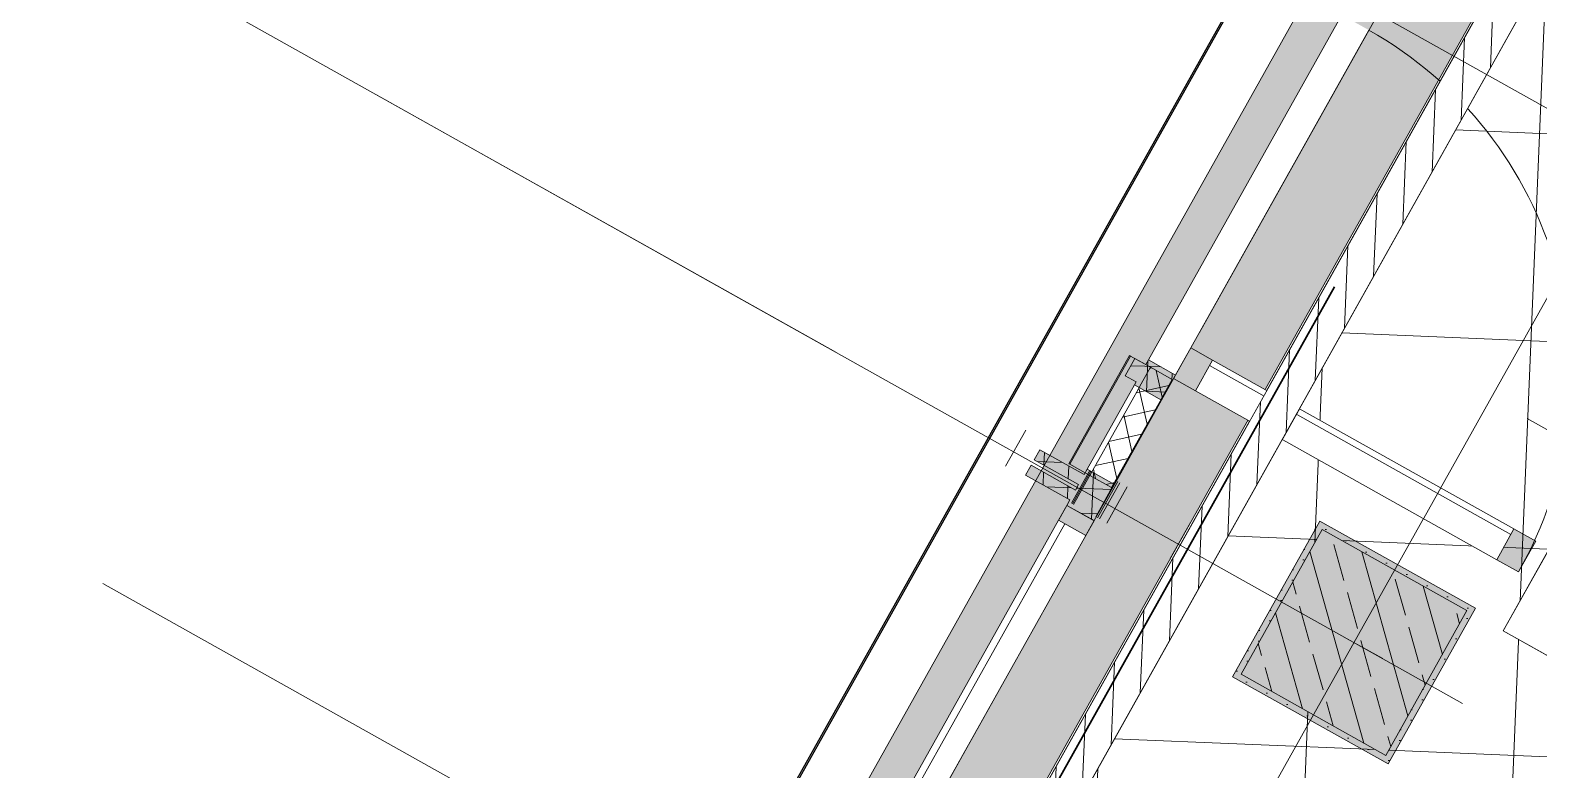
# Model space of a CAD drawing. Header units: metres. Extents: x -27.1 to 50.1, y 105.7 to 163.4.
# Drawn here: x -12.171 to -8.535, y 141.448 to 143.231 of the extents above; entities that cross this region are included whole.
import ezdxf

# ---------------------------------------------------------------- set-up
doc = ezdxf.new("R2010")
doc.units = ezdxf.units.M
doc.header["$MEASUREMENT"] = 0
for name, pattern in [('Achse', [0.0023, 0.0015, -0.0008]), ('Punktlinie', [0.0035, 0, -0.0035]), ('Strichlinie_ eng', [0.0023, 0.0015, -0.0008]), ('Strichpunktlinie', [0.006703, 0.003528, -0.001764, 0, -0.001411]), ('Wipeout_Contour', [1, 0, -1])]:
    doc.linetypes.add(name, pattern=pattern)
for name, color, linetype in [('00  Raster', 7, 'Continuous'), ('00  Raster Ausbau', 7, 'Continuous'), ('10  Fassade', 7, 'Continuous'), ('10  Fassade_Deckschraffur', 7, 'Continuous'), ('10  Fassade_Schnittschraffur', 7, 'Continuous'), ('10  Stützen', 7, 'Continuous'), ('10  Stützen_Schnittschraffur', 7, 'Continuous'), ('10  Wand Massiv_Deckschraffur', 7, 'Continuous'), ('10  Wand Massiv_Fenster', 7, 'Continuous'), ('20  Deckensegel', 7, 'Continuous'), ('Neubau_20  Decke Abhangdecke', 7, 'Continuous'), ('Neubau_20  Decke Abhangdecke_Deckschraffur', 7, 'Continuous'), ('Neubau_20  Deckenspiegel + Einbauten', 7, 'Continuous')]:
    doc.layers.add(name, color=color, linetype=linetype)
pattern_1 = [(87.605446, (0, 0), (-0.059947608, 0.002506841), []), (177.605446, (0, 0), (0.002506841, 0.059947608), [])]

msp = doc.modelspace()

# ---------------------------------------------------------------- wipeouts: each hides what was drawn before it
at = {"color": 254, "linetype": 'Wipeout_Contour', "lineweight": 0, "ltscale": 578.896248}
msp.add_wipeout([(1.5068, 161.8649), (-18.3925, 126.3498), (-18.2219, 126.2542), (1.6769, 161.7686)], dxfattribs=at).dxf.layer = '10  Fassade_Deckschraffur'

# ---------------------------------------------------------------- next in the draw order: wipeouts: each hides what was drawn before it
at = {"color": 254, "linetype": 'Wipeout_Contour', "lineweight": 0, "ltscale": 579.750368}
msp.add_wipeout([(1.2236, 162.0253), (-18.6764, 126.5088), (-18.6188, 126.4766), (1.2811, 161.9927)], dxfattribs=at).dxf.layer = '10  Fassade_Deckschraffur'

# ---------------------------------------------------------------- next in the draw order: wipeouts: each hides what was drawn before it
at = {"color": 254, "linetype": 'Wipeout_Contour', "lineweight": 0, "ltscale": 579.478915}
msp.add_wipeout([(-18.4602, 126.3877), (1.4393, 161.9032), (1.2811, 161.9927), (-18.6188, 126.4766)], dxfattribs=at).dxf.layer = '10  Fassade_Deckschraffur'

# ---------------------------------------------------------------- next in the draw order: wipeouts: each hides what was drawn before it
at = {"color": 254, "linetype": 'Wipeout_Contour', "lineweight": 0, "ltscale": 579.276268}
msp.add_wipeout([(1.4393, 161.9032), (-18.4602, 126.3877), (-18.4575, 126.3862), (1.4419, 161.9017)], dxfattribs=at).dxf.layer = '10  Fassade_Deckschraffur'

# ---------------------------------------------------------------- next in the draw order: wipeouts: each hides what was drawn before it
at = {"color": 254, "linetype": 'Wipeout_Contour', "lineweight": 0, "ltscale": 579.199344}
msp.add_wipeout([(1.4446, 161.9001), (-18.4548, 126.3847), (-18.4016, 126.3549), (1.4977, 161.8701)], dxfattribs=at).dxf.layer = '10  Fassade_Deckschraffur'

# ---------------------------------------------------------------- next in the draw order: wipeouts: each hides what was drawn before it
at = {"color": 254, "linetype": 'Wipeout_Contour', "lineweight": 0, "ltscale": 579.127053}
msp.add_wipeout([(-18.3972, 126.3524), (1.5021, 161.8676), (1.4977, 161.8701), (-18.4016, 126.3549)], dxfattribs=at).dxf.layer = '10  Fassade_Deckschraffur'

# ---------------------------------------------------------------- next in the draw order: wipeouts: each hides what was drawn before it
at = {"color": 254, "linetype": 'Wipeout_Contour', "lineweight": 0, "ltscale": 579.115674}
msp.add_wipeout([(1.5021, 161.8676), (-18.3972, 126.3524), (-18.3925, 126.3498), (1.5068, 161.8649)], dxfattribs=at).dxf.layer = '10  Fassade_Deckschraffur'

# ---------------------------------------------------------------- next in the draw order: hatches: boundary and pattern name
at = {"layer": '10  Wand Massiv_Deckschraffur', "linetype": 'Continuous', "lineweight": 0, "true_color": 0xffffff}
msp.add_hatch(color=7, dxfattribs=at).paths.add_polyline_path([(-18.2218, 126.2542), (1.677, 161.7686), (1.3506, 161.9533), (-18.549, 126.4375)])
at = {"layer": 'Neubau_20  Decke Abhangdecke_Deckschraffur', "linetype": 'Continuous', "lineweight": 18, "true_color": 0xdcff15}
h = msp.add_hatch(dxfattribs=at)
h.set_pattern_fill('Bauliche_Anlagen__geplan_55', color=60, style=0, pattern_type=2)
h.set_pattern_definition([(87.60545, (0, 0), (-0.4995634, 0.0208903), []), (177.60545, (0, 0), (0.0208903, 0.4995634), [])])
h.paths.add_polyline_path([(-11.9299, 137.2893), (-11.9483, 137.2566), (-11.7956, 137.1711), (-11.7773, 137.2038), (-11.7027, 137.3368), (-11.3276, 137.1266), (-11.4021, 136.9936), (-6.2943, 134.1316), (-6.2197, 134.2647), (-5.8446, 134.0545), (-5.9191, 133.9215), (-5.7796, 133.8433), (-3.195, 138.456), (-3.3346, 138.5342), (-3.4152, 138.3903), (-3.7904, 138.6005), (-3.7097, 138.7444), (-5.3411, 139.6585), (-1.3692, 146.7474), (0.7769, 145.5449), (7.3302, 157.2408), (7.1906, 157.319), (7.1429, 157.234), (6.7678, 157.4442), (6.8155, 157.5292), (1.7076, 160.3912), (1.6599, 160.3061), (1.2848, 160.5163), (1.3777, 160.6821), (1.225, 160.7676), (-9.2843, 142.0111), (-9.3026, 141.9784)])
h.paths.add_polyline_path([(-8.904, 141.4828), (-9.2529, 141.6784), (-9.0574, 142.0273), (-8.7085, 141.8318)], flags=0)

# ---------------------------------------------------------------- next in the draw order: linework, layer by layer
at = {"layer": '10  Fassade', "color": 255, "linetype": 'Punktlinie', "lineweight": 18, "ltscale": 1000}
msp.add_line((-18.3745, 126.3397), (1.5247, 161.8548), dxfattribs=at)
at = {"layer": '10  Fassade', "color": 7, "linetype": 'Continuous', "lineweight": 13, "ltscale": 1000}
for p, q in [((-9.5085, 142.4394), (-9.532, 142.3975)), ((-9.7378, 142.2194), (-9.7513, 142.1954)), ((-9.7513, 142.1954), (-9.6444, 142.1356)), ((-9.7586, 142.1824), (-9.7721, 142.1584)), ((-9.7586, 142.1824), (-9.6517, 142.1225)), ((-9.6444, 142.1356), (-9.6517, 142.1225))]:
    msp.add_line(p, q, dxfattribs=at)
at = {"layer": '10  Fassade', "color": 255, "linetype": 'Punktlinie', "lineweight": 18, "ltscale": 1000, "flags": 128}
for points in [[(-18.6764, 126.5088), (1.2236, 162.0253)], [(-18.6188, 126.4766), (1.2811, 161.9927)], [(-18.4602, 126.3877), (1.4393, 161.9032)], [(-18.4575, 126.3862), (1.4419, 161.9017)], [(-18.4548, 126.3847), (1.4446, 161.9001)], [(-18.4016, 126.3549), (1.4977, 161.8701)], [(-18.3972, 126.3524), (1.5021, 161.8676)], [(-18.3925, 126.3498), (1.5068, 161.8649)], [(-18.2219, 126.2542), (1.6769, 161.7686)]]:
    msp.add_lwpolyline(points, dxfattribs=at)
at = {"layer": '10  Fassade', "color": 7, "linetype": 'Strichlinie_ eng', "lineweight": 18, "ltscale": 1000, "flags": 128}
for points in [[(1.4333, 161.9065), (1.0653, 161.2497), (0.9101, 160.9727), (0.4643, 160.1771), (0.2502, 159.795), (-0.2545, 158.8942), (-0.4097, 158.6172), (-0.8555, 157.8216), (-1.0696, 157.4395), (-1.5743, 156.5388), (-1.7294, 156.2618), (-2.1752, 155.4662), (-2.3893, 155.0841), (-2.894, 154.1833), (-3.0492, 153.9063), (-3.495, 153.1107), (-3.7091, 152.7286), (-4.2138, 151.8278), (-4.369, 151.5509), (-4.8148, 150.7552), (-5.0289, 150.3731), (-5.5336, 149.4724), (-5.6888, 149.1954), (-6.1346, 148.3998), (-6.3487, 148.0177), (-6.8533, 147.1169), (-7.0085, 146.8399), (-7.4543, 146.0443), (-7.6684, 145.6622), (-8.1731, 144.7615), (-8.3283, 144.4845), (-8.7741, 143.6889), (-8.9882, 143.3067), (-9.4929, 142.406), (-9.6481, 142.129), (-10.0939, 141.3334), (-10.308, 140.9513), (-10.8127, 140.0505), (-10.9679, 139.7736), (-11.4136, 138.9779), (-11.6277, 138.5958), (-12.1324, 137.6951), (-12.2876, 137.4181), (-12.7334, 136.6225), (-12.9475, 136.2404), (-13.4522, 135.3396), (-13.6074, 135.0626), (-14.0532, 134.267), (-14.2673, 133.8849), (-14.772, 132.9842), (-14.9272, 132.7072), (-15.373, 131.9115), (-15.5871, 131.5294), (-16.0917, 130.6287), (-16.2469, 130.3517), (-16.6927, 129.5561), (-16.9068, 129.174), (-17.4115, 128.2732), (-17.5667, 127.9962), (-18.0125, 127.2006), (-18.4661, 126.391)], [(1.4986, 161.8696), (1.1307, 161.213), (0.9755, 160.9361), (0.5297, 160.1404), (0.3156, 159.7583), (-0.189, 158.8576), (-0.3442, 158.5806), (-0.79, 157.785), (-1.0041, 157.4029), (-1.5088, 156.5021), (-1.664, 156.2251), (-2.1098, 155.4295), (-2.3239, 155.0474), (-2.8286, 154.1467), (-2.9838, 153.8697), (-3.4296, 153.074), (-3.6437, 152.6919), (-4.1484, 151.7912), (-4.3036, 151.5142), (-4.7494, 150.7186), (-4.9634, 150.3365), (-5.4681, 149.4357), (-5.6233, 149.1587), (-6.0691, 148.3631), (-6.2832, 147.981), (-6.7879, 147.0803), (-6.9431, 146.8033), (-7.3889, 146.0077), (-7.603, 145.6255), (-8.1077, 144.7248), (-8.2629, 144.4478), (-8.7087, 143.6522), (-8.9228, 143.2701), (-9.4275, 142.3693), (-9.5827, 142.0924), (-10.0284, 141.2967), (-10.2425, 140.9146), (-10.7472, 140.0139), (-10.9024, 139.7369), (-11.3482, 138.9413), (-11.5623, 138.5592), (-12.067, 137.6584), (-12.2222, 137.3814), (-12.668, 136.5858), (-12.8821, 136.2037), (-13.3868, 135.303), (-13.542, 135.026), (-13.9878, 134.2303), (-14.2019, 133.8482), (-14.7065, 132.9475), (-14.8617, 132.6705), (-15.3075, 131.8749), (-15.5216, 131.4928), (-16.0263, 130.592), (-16.1815, 130.315), (-16.6273, 129.5194), (-16.8414, 129.1373), (-17.3461, 128.2366), (-17.5013, 127.9596), (-17.9471, 127.164), (-18.4007, 126.3544)], [(-9.532, 142.3975), (-9.5085, 142.4394)], [(-9.5085, 142.4394), (-9.4824, 142.4248)], [(-9.5058, 142.3829), (-9.532, 142.3975)], [(-9.7513, 142.1954), (-9.7378, 142.2194)], [(-9.6444, 142.1356), (-9.7513, 142.1954)], [(-9.7378, 142.2194), (-9.631, 142.1596)], [(-9.7721, 142.1584), (-9.7586, 142.1824)], [(-9.6652, 142.0985), (-9.7721, 142.1584)], [(-9.7586, 142.1824), (-9.6517, 142.1225)]]:
    msp.add_lwpolyline(points, dxfattribs=at)
at = {"layer": '10  Wand Massiv_Fenster', "color": 7, "linetype": 'Continuous', "lineweight": 13, "ltscale": 1000}
for p, q in [((1.3506, 161.9533), (-18.549, 126.4375)), ((1.677, 161.7686), (-18.2218, 126.2542))]:
    msp.add_line(p, q, dxfattribs=at)
at = {"layer": 'Neubau_20  Decke Abhangdecke', "color": 7, "linetype": 'Continuous', "lineweight": 13, "ltscale": 1000, "flags": 128}
msp.add_lwpolyline([(-5.7796, 133.8433), (-3.195, 138.456), (-3.3346, 138.5342), (-3.4152, 138.3903), (-3.7904, 138.6005), (-3.7097, 138.7444), (-5.3411, 139.6585), (-1.3692, 146.7474), (0.7769, 145.5449), (7.3302, 157.2408), (7.1906, 157.319), (7.1429, 157.234), (6.7678, 157.4442), (6.8155, 157.5292), (1.7076, 160.3912), (1.6599, 160.3061), (1.2848, 160.5163), (1.3777, 160.6821), (1.225, 160.7676), (-9.2843, 142.0111), (-9.3026, 141.9784), (-11.9299, 137.2893)], dxfattribs=at)
msp.add_lwpolyline([(-8.904, 141.4828), (-9.2529, 141.6784), (-9.0574, 142.0273), (-8.7085, 141.8318)], close=True, dxfattribs=at)

# ---------------------------------------------------------------- next in the draw order: wipeouts: each hides what was drawn before it
at = {"color": 254, "linetype": 'Wipeout_Contour', "lineweight": 0, "ltscale": 572.523876}
msp.add_wipeout([(-9.476, 142.4361), (-9.4106, 142.3994), (-8.9448, 143.2308), (-9.0102, 143.2675)], dxfattribs=at).dxf.layer = '10  Fassade_Deckschraffur'
at = {"color": 254, "linetype": 'Wipeout_Contour', "lineweight": 0, "ltscale": 570.30207}
msp.add_wipeout([(-9.6236, 142.1726), (-9.5582, 142.136), (-9.4443, 142.3392), (-9.5098, 142.3759)], dxfattribs=at).dxf.layer = '10  Fassade_Deckschraffur'
at = {"color": 254, "linetype": 'Wipeout_Contour', "lineweight": 0, "ltscale": 568.218968}
msp.add_wipeout([(-10.0694, 141.377), (-10.004, 141.3404), (-9.6071, 142.0487), (-9.6725, 142.0854)], dxfattribs=at).dxf.layer = '10  Fassade_Deckschraffur'

# ---------------------------------------------------------------- next in the draw order: hatches: boundary and pattern name
at = {"layer": '10  Fassade', "linetype": 'Continuous', "lineweight": 0, "true_color": 0xffffff}
for points in [[(-9.6678, 142.1859), (-9.6652, 142.1844), (-9.519, 142.4453), (-9.5216, 142.4468)], [(-9.5648, 142.1282), (-9.5631, 142.1273), (-9.4169, 142.3881), (-9.4187, 142.3891)]]:
    msp.add_hatch(color=7, dxfattribs=at).paths.add_polyline_path(points)
at = {"layer": '10  Fassade', "linetype": 'Continuous', "lineweight": 13, "true_color": 0x000100}
h = msp.add_hatch(dxfattribs=at)
h.set_pattern_fill('Dämmung__hart_2_0001', color=98, style=0, pattern_type=2)
h.set_pattern_definition([(102.605446, (0, 0), (0.048794801, 0.0109118), []), (192.605446, (0, 0), (-0.0109118, 0.048794801), [])])
h.paths.add_polyline_path([(-9.6172, 142.1576), (-9.5648, 142.1282), (-9.4187, 142.3891), (-9.471, 142.4184)])
at = {"layer": '10  Fassade_Schnittschraffur', "linetype": 'Continuous', "lineweight": 0, "true_color": 0xffffff}
for points in [[(-9.4824, 142.4248), (-9.5085, 142.4394), (-9.532, 142.3975), (-9.5058, 142.3829)], [(-9.476, 142.4361), (-9.4824, 142.4248), (-9.5058, 142.3829), (-9.5098, 142.3759), (-9.4443, 142.3392), (-9.4106, 142.3994)], [(-9.476, 142.4361), (-9.4106, 142.3994), (-9.4759, 142.4363)], [(-9.7378, 142.2194), (-9.7513, 142.1954), (-9.6444, 142.1356), (-9.631, 142.1596)], [(-9.7721, 142.1584), (-9.6652, 142.0985), (-9.6517, 142.1225), (-9.7586, 142.1824)]]:
    msp.add_hatch(color=7, dxfattribs=at).paths.add_polyline_path(points)
at = {"layer": '10  Fassade_Schnittschraffur', "linetype": 'Continuous', "lineweight": 13, "true_color": 0x000100}
h = msp.add_hatch(dxfattribs=at)
h.set_pattern_fill('Dämmung__hart_1_0001', color=98, style=0, pattern_type=2)
h.set_pattern_definition(pattern_1)
h.paths.add_polyline_path([(-9.4824, 142.4248), (-9.5085, 142.4394), (-9.532, 142.3975), (-9.5058, 142.3829)])
h = msp.add_hatch(dxfattribs=at)
h.set_pattern_fill('Dämmung__hart_1_0001', color=98, style=0, pattern_type=2)
h.set_pattern_definition(pattern_1)
h.paths.add_polyline_path([(-9.476, 142.4361), (-9.4824, 142.4248), (-9.5058, 142.3829), (-9.5098, 142.3759), (-9.4443, 142.3392), (-9.4106, 142.3994)])
h = msp.add_hatch(dxfattribs=at)
h.set_pattern_fill('Dämmung__hart_1_0001', color=98, style=0, pattern_type=2)
h.set_pattern_definition(pattern_1)
h.paths.add_polyline_path([(-9.7378, 142.2194), (-9.7513, 142.1954), (-9.6444, 142.1356), (-9.631, 142.1596)])
h = msp.add_hatch(dxfattribs=at)
h.set_pattern_fill('Dämmung__hart_1_0001', color=98, style=0, pattern_type=2)
h.set_pattern_definition(pattern_1)
h.paths.add_polyline_path([(-9.7721, 142.1584), (-9.6652, 142.0985), (-9.6517, 142.1225), (-9.7586, 142.1824)])

# ---------------------------------------------------------------- next in the draw order: linework, layer by layer
at = {"layer": '10  Fassade', "color": 7, "linetype": 'Continuous', "lineweight": 13, "ltscale": 1000}
for p, q in [((-9.5085, 142.4394), (-9.4824, 142.4248)), ((-9.476, 142.4361), (-9.4824, 142.4248)), ((-9.476, 142.4361), (-9.4106, 142.3994)), ((-9.532, 142.3975), (-9.5058, 142.3829)), ((-9.5058, 142.3829), (-9.5098, 142.3759)), ((-9.5098, 142.3759), (-9.4443, 142.3392)), ((-9.4106, 142.3994), (-9.4443, 142.3392)), ((-9.7378, 142.2194), (-9.631, 142.1596)), ((-9.7721, 142.1584), (-9.6652, 142.0985)), ((-9.6236, 142.1726), (-9.631, 142.1596)), ((-9.6236, 142.1726), (-9.5582, 142.136)), ((-9.5582, 142.136), (-9.6071, 142.0487)), ((-9.6652, 142.0985), (-9.6725, 142.0854))]:
    msp.add_line(p, q, dxfattribs=at)
at = {"layer": '10  Fassade', "color": 7, "linetype": 'Continuous', "lineweight": 18, "ltscale": 1000, "flags": 128}
for points in [[(-9.0102, 143.2675), (-9.476, 142.4361)], [(-8.9448, 143.2308), (-9.4106, 142.3994)], [(-9.5098, 142.3759), (-9.6236, 142.1726)], [(-9.4443, 142.3392), (-9.5582, 142.136)], [(-9.6725, 142.0854), (-10.0694, 141.377)], [(-9.6071, 142.0487), (-10.004, 141.3404)]]:
    msp.add_lwpolyline(points, dxfattribs=at)
for points in [[(-9.6678, 142.1859), (-9.5216, 142.4468), (-9.519, 142.4453), (-9.6652, 142.1844)], [(-9.6652, 142.1844), (-9.519, 142.4453), (-9.471, 142.4184), (-9.6172, 142.1576)], [(-9.6172, 142.1576), (-9.471, 142.4184), (-9.4187, 142.3891), (-9.5648, 142.1282)], [(-9.4106, 142.3994), (-9.4759, 142.4363)], [(-9.5648, 142.1282), (-9.4187, 142.3891), (-9.4169, 142.3881), (-9.5631, 142.1273)]]:
    msp.add_lwpolyline(points, close=True, dxfattribs=at)

# ---------------------------------------------------------------- next in the draw order: wipeouts: each hides what was drawn before it
at = {"color": 254, "linetype": 'Wipeout_Contour', "lineweight": 0, "ltscale": 568.218774}
msp.add_wipeout([(-10.0493, 141.413), (-9.9839, 141.3763), (-9.6272, 142.0128), (-9.6927, 142.0495)], dxfattribs=at).dxf.layer = '10  Fassade_Deckschraffur'
at = {"color": 254, "linetype": 'Wipeout_Contour', "lineweight": 0, "ltscale": 569.918783}
msp.add_wipeout([(-9.3215, 142.4357), (-9.363, 142.3616), (-8.6367, 141.9546), (-8.5951, 142.0287)], dxfattribs=at).dxf.layer = '10  Fassade_Schnittschraffur'

# ---------------------------------------------------------------- next in the draw order: hatches: boundary and pattern name
at = {"layer": '10  Fassade_Schnittschraffur', "linetype": 'Continuous', "lineweight": 0, "true_color": 0xffffff}
for points in [[(-9.3738, 142.465), (-9.4154, 142.3909), (-9.363, 142.3616), (-9.3215, 142.4357)], [(-9.6236, 142.1726), (-9.631, 142.1596), (-9.6444, 142.1356), (-9.6517, 142.1225), (-9.6652, 142.0985), (-9.6725, 142.0854), (-9.6071, 142.0487), (-9.5582, 142.136)], [(-9.6726, 142.0852), (-9.6927, 142.0495), (-9.6272, 142.0128), (-9.6072, 142.0486)], [(-9.6726, 142.0852), (-9.6072, 142.0486), (-9.6725, 142.0854)], [(-8.5951, 142.0287), (-8.6367, 141.9546), (-8.5843, 141.9253), (-8.5428, 141.9994)]]:
    msp.add_hatch(color=7, dxfattribs=at).paths.add_polyline_path(points)
at = {"layer": '10  Fassade_Schnittschraffur', "linetype": 'Continuous', "lineweight": 13, "true_color": 0x000100}
h = msp.add_hatch(dxfattribs=at)
h.set_pattern_fill('Dämmung__hart_1_0001', color=98, style=0, pattern_type=2)
h.set_pattern_definition(pattern_1)
h.paths.add_polyline_path([(-9.6236, 142.1726), (-9.631, 142.1596), (-9.6444, 142.1356), (-9.6517, 142.1225), (-9.6652, 142.0985), (-9.6725, 142.0854), (-9.6071, 142.0487), (-9.5582, 142.136)])
at = {"layer": '10  Stützen_Schnittschraffur', "linetype": 'Continuous', "lineweight": 0, "true_color": 0xffffff}
h = msp.add_hatch(color=7, dxfattribs=at)
h.paths.add_polyline_path([(-9.2734, 141.6726), (-8.8982, 141.4624), (-8.688, 141.8376), (-9.0632, 142.0477)])
h.paths.add_polyline_path([(-9.2529, 141.6784), (-9.0574, 142.0273), (-8.7085, 141.8318), (-8.904, 141.4828)], flags=0)
at = {"layer": '10  Stützen_Schnittschraffur', "linetype": 'Continuous', "lineweight": 13, "true_color": 0x000100}
h = msp.add_hatch(dxfattribs=at)
h.set_pattern_fill('Gips_0001', color=98, style=0, pattern_type=2)
h.set_pattern_definition([(87.605446, (0, 0), (-0.02497817, 0.001044517), [0, -0.025])])
h.paths.add_polyline_path([(-9.2734, 141.6726), (-8.8982, 141.4624), (-8.688, 141.8376), (-9.0632, 142.0477)])
h.paths.add_polyline_path([(-9.2529, 141.6784), (-9.0574, 142.0273), (-8.7085, 141.8318), (-8.904, 141.4828)], flags=0)
at = {"layer": '10  Stützen_Schnittschraffur', "linetype": 'Continuous', "lineweight": 0, "true_color": 0xffffff}
msp.add_hatch(color=7, dxfattribs=at).paths.add_polyline_path([(-8.904, 141.4828), (-8.7085, 141.8318), (-9.0574, 142.0273), (-9.2529, 141.6784)])
at = {"layer": '10  Stützen_Schnittschraffur', "linetype": 'Continuous', "lineweight": 13, "true_color": 0x000100}
h = msp.add_hatch(dxfattribs=at)
h.set_pattern_fill('Beton__Stahlbeton_0001', color=98, style=0, pattern_type=2)
h.set_pattern_definition([(285.738, (-9.25294, 141.67836), (0.115501, 0.032549), []), (285.738, (-9.31069, 141.66209), (0.115501, 0.032549), [0.09, -0.03])])
h.paths.add_polyline_path([(-8.904, 141.4828), (-8.7085, 141.8318), (-9.0574, 142.0273), (-9.2529, 141.6784)])

# ---------------------------------------------------------------- next in the draw order: linework, layer by layer
at = {"layer": '10  Fassade', "color": 7, "linetype": 'Continuous', "lineweight": 18, "ltscale": 1000}
for p, q in [((-9.3288, 142.4226), (-8.6025, 142.0156)), ((-9.3215, 142.4357), (-8.5951, 142.0287)), ((-9.363, 142.3616), (-8.6367, 141.9546)), ((-9.6927, 142.0495), (-10.0493, 141.413)), ((-10.0345, 141.4046), (-9.6778, 142.0411)), ((-9.9839, 141.3763), (-9.6272, 142.0128))]:
    msp.add_line(p, q, dxfattribs=at)
at = {"layer": '10  Fassade', "color": 7, "linetype": 'Continuous', "lineweight": 13, "ltscale": 1000}
msp.add_line((-9.6725, 142.0854), (-9.6071, 142.0487), dxfattribs=at)
at = {"layer": '10  Fassade', "color": 7, "linetype": 'Continuous', "lineweight": 18, "ltscale": 1000, "flags": 128}
for points in [[(-9.3738, 142.465), (-9.3215, 142.4357), (-9.363, 142.3616), (-9.4154, 142.3909)], [(-9.3215, 142.4357), (-8.5951, 142.0287), (-8.6367, 141.9546), (-9.363, 142.3616)], [(-9.6726, 142.0852), (-9.6927, 142.0495), (-9.6272, 142.0128), (-9.6072, 142.0486)], [(-9.6725, 142.0854), (-9.6072, 142.0486)], [(-8.5951, 142.0287), (-8.5428, 141.9994), (-8.5843, 141.9253), (-8.6367, 141.9546)]]:
    msp.add_lwpolyline(points, close=True, dxfattribs=at)
at = {"layer": '10  Fassade', "color": 7, "linetype": 'Continuous', "lineweight": 13, "ltscale": 1000}
msp.add_arc((-9.4105, 142.3996), 0.9526, 330.1365, 60.738, dxfattribs=at)
at = {"layer": '10  Stützen', "color": 7, "linetype": 'Continuous', "lineweight": 13, "ltscale": 1000, "flags": 128}
for points in [[(-9.2734, 141.6726), (-8.8982, 141.4624), (-8.688, 141.8376), (-9.0632, 142.0477)], [(-8.904, 141.4828), (-8.7085, 141.8318), (-9.0574, 142.0273), (-9.2529, 141.6784)]]:
    msp.add_lwpolyline(points, close=True, dxfattribs=at)

# ---------------------------------------------------------------- next in the draw order: wipeouts: each hides what was drawn before it
at = {"color": 254, "linetype": 'Wipeout_Contour', "lineweight": 0, "ltscale": 570.367074}
msp.add_wipeout([(-9.2009, 143.4202), (-9.2044, 143.4221), (-10.5193, 141.0754), (-10.5158, 141.0734)], dxfattribs=at).dxf.layer = '10  Fassade_Deckschraffur'
at = {"color": 254, "linetype": 'Wipeout_Contour', "lineweight": 0, "ltscale": 567.856249}
msp.add_wipeout([(-6.5864, 141.7317), (-8.1567, 142.6115), (-8.621, 141.7828), (-7.0507, 140.9029)], dxfattribs=at).dxf.layer = '20  Deckensegel'

# ---------------------------------------------------------------- next in the draw order: linework, layer by layer
at = {"layer": '10  Fassade', "color": 7, "linetype": 'Continuous', "lineweight": 25, "ltscale": 1000, "flags": 128}
for points in [[(-10.5193, 141.0754), (-9.2044, 143.4221)], [(-10.5158, 141.0734), (-9.2009, 143.4202)]]:
    msp.add_lwpolyline(points, dxfattribs=at)
at = {"layer": '20  Deckensegel', "color": 7, "linetype": 'Continuous', "lineweight": 18, "ltscale": 1000}
for p, q in [((-8.621, 141.7828), (-8.1567, 142.6115)), ((-7.0507, 140.9029), (-8.621, 141.7828))]:
    msp.add_line(p, q, dxfattribs=at)
at = {"layer": '20  Deckensegel', "color": 6, "linetype": 'Strichpunktlinie', "lineweight": 18, "ltscale": 1000}
msp.add_line((-8.5633, 142.2949), (-6.6441, 141.2196), dxfattribs=at)
at = {"layer": '20  Deckensegel', "color": 7, "linetype": 'Continuous', "lineweight": 18, "ltscale": 1000, "flags": 128}
msp.add_lwpolyline([(-6.5864, 141.7317), (-7.0507, 140.9029), (-8.621, 141.7828), (-8.1567, 142.6115)], close=True, dxfattribs=at)

# ---------------------------------------------------------------- next in the draw order: wipeouts: each hides what was drawn before it
at = {"color": 254, "linetype": 'Wipeout_Contour', "lineweight": 0, "ltscale": 597.195577}
msp.add_wipeout([(1.1472, 160.8128), (-12.0268, 137.3006), (-11.9483, 137.2566), (1.2257, 160.7689)], dxfattribs=at).dxf.layer = 'Neubau_20  Deckenspiegel + Einbauten'

# ---------------------------------------------------------------- next in the draw order: hatches: boundary and pattern name
at = {"layer": 'Neubau_20  Deckenspiegel + Einbauten', "linetype": 'Continuous', "lineweight": 0, "true_color": 0x000000}
h = msp.add_hatch(dxfattribs=at)
h.set_pattern_fill('Mauerwerk_0001', color=18, style=0, pattern_type=2)
h.set_pattern_definition([(87.605446, (0, 0), (-0.06494324, 0.002715745), [])])
h.paths.add_polyline_path([(1.1472, 160.8128), (-12.0268, 137.3006), (-11.9483, 137.2566), (1.2257, 160.7689)])

# ---------------------------------------------------------------- next in the draw order: linework, layer by layer
at = {"layer": '00  Raster', "color": 7, "linetype": 'Strichpunktlinie', "lineweight": 13, "ltscale": 1000}
for p, q in [((-23.386, 116.0453), (2.099, 161.5296)), ((7.5753, 132.4787), (-12.0341, 143.4659))]:
    msp.add_line(p, q, dxfattribs=at)
at = {"layer": '00  Raster Ausbau', "color": 9, "linetype": 'Achse', "lineweight": 18, "ltscale": 1000}
for p, q in [((-8.9315, 143.275), (-8.0591, 142.7862)), ((-11.1237, 141.4083), (-11.996, 141.8971))]:
    msp.add_line(p, q, dxfattribs=at)
at = {"layer": '00  Raster Ausbau', "color": 251, "linetype": 'Achse', "lineweight": 18, "ltscale": 1000, "true_color": 0x5f5f5f}
for p, q in [((-10.4638, 142.586), (-11.3362, 143.0749)), ((-9.5914, 142.0972), (-10.4638, 142.586)), ((-9.5914, 142.0972), (-8.719, 141.6084))]:
    msp.add_line(p, q, dxfattribs=at)
at = {"layer": 'Neubau_20  Deckenspiegel + Einbauten', "color": 7, "linetype": 'Continuous', "lineweight": 13, "ltscale": 1000}
for p, q in [((1.1472, 160.8128), (-12.0268, 137.3006)), ((-11.9483, 137.2566), (1.2257, 160.7689))]:
    msp.add_line(p, q, dxfattribs=at)
at = {"layer": 'Neubau_20  Deckenspiegel + Einbauten', "color": 181, "linetype": 'Achse', "lineweight": 35, "ltscale": 1000, "true_color": 0xa851ff}
msp.add_line((-12.0093, 137.2908), (1.1647, 160.8031), dxfattribs=at)
at = {"layer": 'Neubau_20  Deckenspiegel + Einbauten', "color": 7, "linetype": 'Continuous', "lineweight": 13, "ltscale": 1000, "flags": 128}
msp.add_lwpolyline([(1.1472, 160.8128), (-12.0268, 137.3006), (-11.9483, 137.2566), (1.2257, 160.7689)], close=True, dxfattribs=at)

doc.saveas('drawing.dxf')
